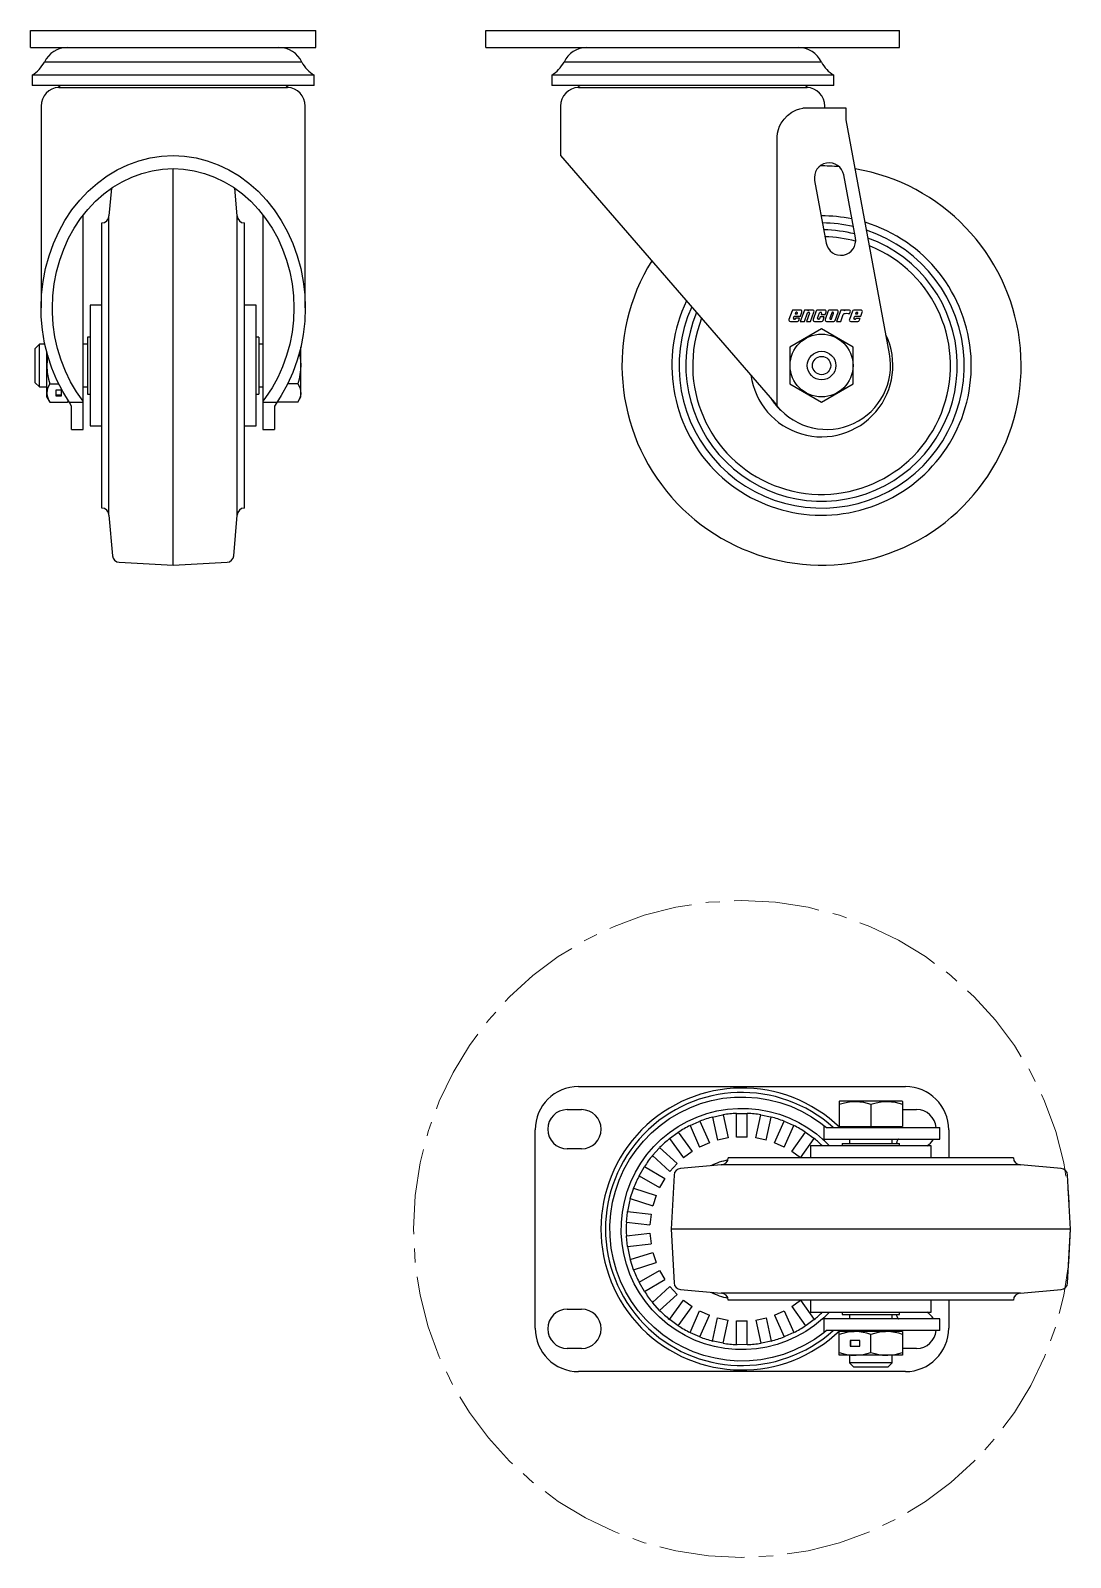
# Model space of a CAD drawing. Header units: inches. Extents: x 4 to 211, y 30 to 478.
# Drawn here: x 7.64 to 16.76, y 135.6 to 148.98 of the extents above; entities that cross this region are included whole.
import ezdxf

# ---------------------------------------------------------------- set-up
doc = ezdxf.new("R2010")
doc.units = ezdxf.units.IN
doc.header["$MEASUREMENT"] = 0
doc.linetypes.add('CENTER2', pattern=[1.125, 0.75, -0.125, 0.125, -0.125])
doc.layers.add('CENTERLINE', color=6, linetype='CENTER2', lineweight=13)

msp = doc.modelspace()

# ---------------------------------------------------------------- linework, layer by layer
at = {"ltscale": 0.005613}
for p, q in [((7.6433, 148.83621), (7.6433, 148.98421)), ((7.6433, 148.98421), (10.1433, 148.98421)), ((10.1433, 148.83621), (10.1433, 148.98421)), ((7.6433, 148.83621), (10.1433, 148.83621))]:
    msp.add_line(p, q, dxfattribs=at)
at = {"ltscale": 0.008386}
for p, q in [((11.6358, 148.98421), (15.2608, 148.98421)), ((11.6358, 148.83621), (11.6358, 148.98421)), ((15.2608, 148.83621), (15.2608, 148.98421)), ((11.6358, 148.83621), (15.2608, 148.83621))]:
    msp.add_line(p, q, dxfattribs=at)
at = {"ltscale": 0.005526}
for p, q in [((10.02135, 148.70737), (7.76525, 148.70737)), ((14.57635, 148.70737), (12.32025, 148.70737)), ((7.6573, 148.59221), (7.6573, 148.50321)), ((10.1293, 148.59221), (7.6573, 148.59221)), ((10.1293, 148.50321), (7.6573, 148.50321)), ((10.1293, 148.50321), (10.1293, 148.59221)), ((12.2123, 148.59221), (12.2123, 148.50321)), ((14.6843, 148.59221), (12.2123, 148.59221)), ((14.6843, 148.50321), (12.2123, 148.50321)), ((14.6843, 148.50321), (14.6843, 148.59221))]:
    msp.add_line(p, q, dxfattribs=at)
at = {"ltscale": 0.010423}
for p, q in [((7.89102, 148.48505), (9.89558, 148.48505)), ((7.7353, 148.32221), (7.7353, 146.55151)), ((10.0513, 146.55151), (10.0513, 148.32221)), ((8.49724, 147.80772), (8.59359, 147.84279)), ((8.59359, 147.84279), (8.69221, 147.86803)), ((8.69221, 147.86803), (8.79237, 147.88325)), ((8.79237, 147.88325), (8.8933, 147.88834)), ((8.8933, 147.88834), (8.99422, 147.88325)), ((8.99422, 147.88325), (9.09438, 147.86803)), ((9.09438, 147.86803), (9.19301, 147.84279)), ((9.19301, 147.84279), (9.28936, 147.80772)), ((8.2291, 147.64658), (8.3143, 147.70924)), ((8.3143, 147.70924), (8.40391, 147.76309)), ((8.40391, 147.76309), (8.49724, 147.80772)), ((8.44596, 147.65898), (8.53127, 147.69978)), ((8.53127, 147.69978), (8.61934, 147.73184)), ((8.61934, 147.73184), (8.70949, 147.75491)), ((8.70949, 147.75491), (8.80104, 147.76882)), ((8.80104, 147.76882), (8.8933, 147.77347)), ((8.8933, 147.77347), (8.98555, 147.76882)), ((8.98555, 147.76882), (9.0771, 147.75491)), ((9.0771, 147.75491), (9.16726, 147.73184)), ((9.16726, 147.73184), (9.25533, 147.69978)), ((9.25533, 147.69978), (9.34064, 147.65898)), ((9.28936, 147.80772), (9.38269, 147.76309)), ((9.38269, 147.76309), (9.4723, 147.70924)), ((9.4723, 147.70924), (9.5575, 147.64658)), ((8.07447, 147.49679), (8.14895, 147.57558)), ((8.14895, 147.57558), (8.2291, 147.64658)), ((8.21291, 147.48759), (8.28617, 147.55248)), ((8.28617, 147.55248), (8.36405, 147.60976)), ((8.36405, 147.60976), (8.44596, 147.65898)), ((9.34064, 147.65898), (9.42255, 147.60976)), ((9.42255, 147.60976), (9.50043, 147.55248)), ((9.50043, 147.55248), (9.57369, 147.48759)), ((9.5575, 147.64658), (9.63765, 147.57558)), ((9.63765, 147.57558), (9.71213, 147.49679)), ((7.94472, 147.31828), (8.00622, 147.41081)), ((8.00622, 147.41081), (8.07447, 147.49679)), ((8.08244, 147.33697), (8.14483, 147.41557)), ((8.14483, 147.41557), (8.21291, 147.48759)), ((9.57369, 147.48759), (9.64177, 147.41557)), ((9.64177, 147.41557), (9.70416, 147.33697)), ((9.71213, 147.49679), (9.78038, 147.41081)), ((9.78038, 147.41081), (9.84188, 147.31828)), ((7.89044, 147.21992), (7.94472, 147.31828)), ((8.02623, 147.2524), (8.08244, 147.33697)), ((8.1058, 145.48671), (8.1058, 147.36803)), ((9.6808, 147.36803), (9.6808, 145.48671)), ((9.70416, 147.33697), (9.76037, 147.2524)), ((9.84188, 147.31828), (9.89616, 147.21992)), ((7.84379, 147.11648), (7.89044, 147.21992)), ((7.93397, 147.06793), (7.97661, 147.16249)), ((7.97661, 147.16249), (8.02623, 147.2524)), ((9.76037, 147.2524), (9.80999, 147.16249)), ((9.80999, 147.16249), (9.85263, 147.06793)), ((9.89616, 147.21992), (9.9428, 147.11648)), ((7.80513, 147.00873), (7.84379, 147.11648)), ((7.89863, 146.96944), (7.93397, 147.06793)), ((9.85263, 147.06793), (9.88796, 146.96944)), ((9.9428, 147.11648), (9.98146, 147.00873)), ((7.75289, 146.78365), (7.77476, 146.8975)), ((7.77476, 146.8975), (7.80513, 147.00873)), ((7.87087, 146.86778), (7.89863, 146.96944)), ((9.88796, 146.96944), (9.91573, 146.86778)), ((9.98146, 147.00873), (10.01184, 146.8975)), ((10.01184, 146.8975), (10.03371, 146.78365)), ((7.7397, 146.66802), (7.75289, 146.78365)), ((7.83883, 146.65801), (7.85088, 146.7637)), ((7.85088, 146.7637), (7.87087, 146.86778)), ((9.91573, 146.86778), (9.93572, 146.7637)), ((9.93572, 146.7637), (9.94777, 146.65801)), ((10.03371, 146.78365), (10.04689, 146.66802)), ((7.7353, 146.55151), (7.7397, 146.66802)), ((7.8348, 146.55151), (7.83883, 146.65801)), ((9.94777, 146.65801), (9.9518, 146.55151)), ((10.04689, 146.66802), (10.0513, 146.55151)), ((7.7372, 146.47494), (7.7353, 146.55151)), ((7.74738, 146.35891), (7.7372, 146.47494)), ((7.8354, 146.51038), (7.8348, 146.55151)), ((7.84253, 146.4041), (7.8354, 146.51038)), ((9.9518, 146.55151), (9.94777, 146.44501)), ((10.0513, 146.55151), (10.04689, 146.43499)), ((7.76628, 146.24435), (7.74738, 146.35891)), ((7.85766, 146.29893), (7.84253, 146.4041)), ((9.94777, 146.44501), (9.93572, 146.33932)), ((10.04689, 146.43499), (10.03371, 146.31937)), ((7.79376, 146.13212), (7.76628, 146.24435)), ((7.88067, 146.19569), (7.85766, 146.29893)), ((9.91573, 146.23524), (9.88796, 146.13357)), ((9.93572, 146.33932), (9.91573, 146.23524)), ((10.01184, 146.20551), (9.98146, 146.09428)), ((10.03371, 146.31937), (10.01184, 146.20551)), ((7.8296, 146.02309), (7.79376, 146.13212)), ((7.91138, 146.09516), (7.88067, 146.19569)), ((7.94957, 145.9981), (7.91138, 146.09516)), ((9.88796, 146.13357), (9.85263, 146.03508)), ((9.98146, 146.09428), (9.9428, 145.98654)), ((7.87355, 145.91807), (7.8296, 146.02309)), ((7.99494, 145.90525), (7.94957, 145.9981)), ((9.80999, 145.94052), (9.76037, 145.85062)), ((9.85263, 146.03508), (9.80999, 145.94052)), ((9.9428, 145.98654), (9.89616, 145.88309)), ((7.92525, 145.81788), (7.87355, 145.91807)), ((7.98432, 145.72327), (7.92525, 145.81788)), ((8.04715, 145.81733), (7.99494, 145.90525)), ((8.1058, 145.73498), (8.04715, 145.81733)), ((9.76037, 145.85062), (9.70416, 145.76604)), ((9.89616, 145.88309), (9.84188, 145.78473)), ((8.0038, 145.69176), (7.98432, 145.72327)), ((8.1058, 145.72327), (7.98432, 145.72327)), ((8.0038, 145.48671), (8.0038, 145.69176)), ((9.70416, 145.76604), (9.6808, 145.73498)), ((9.80228, 145.72327), (9.6808, 145.72327)), ((9.80228, 145.72327), (9.7828, 145.69176)), ((9.7828, 145.69176), (9.7828, 145.48671)), ((9.84188, 145.78473), (9.80228, 145.72327)), ((8.0038, 145.48671), (8.1058, 145.48671)), ((9.6808, 145.48671), (9.7828, 145.48671))]:
    msp.add_line(p, q, dxfattribs=at)
at = {"ltscale": 0.011317}
for p, q in [((12.44602, 148.48505), (14.45058, 148.48505)), ((12.2903, 148.32221), (12.2903, 147.88834)), ((14.25011, 148.20742), (14.27892, 148.23792)), ((14.27892, 148.23792), (14.31806, 148.26873)), ((14.31806, 148.26873), (14.35767, 148.28992)), ((14.35767, 148.28992), (14.38626, 148.29905)), ((14.38626, 148.29905), (14.4137, 148.30221)), ((14.7933, 148.30221), (14.4137, 148.30221)), ((14.6063, 148.30221), (14.6063, 148.32221)), ((14.7933, 148.20021), (14.7933, 148.30221)), ((14.18975, 148.05221), (14.19231, 148.08458)), ((14.19231, 148.08458), (14.1995, 148.11577)), ((14.1995, 148.11577), (14.21047, 148.14456)), ((14.21047, 148.14456), (14.22433, 148.17096)), ((14.22433, 148.17096), (14.25011, 148.20742)), ((15.17351, 146.14876), (14.7933, 148.20021)), ((14.18975, 145.69176), (14.18975, 148.05221)), ((12.2903, 147.88834), (14.16574, 145.72327)), ((14.87497, 147.1669), (14.77292, 147.71753)), ((14.51727, 147.67014), (14.61933, 147.11952)), ((14.31909, 146.52506), (14.29216, 146.45106)), ((14.39364, 146.53362), (14.33131, 146.53362)), ((14.33202, 146.46167), (14.3389, 146.48058)), ((14.3389, 146.48058), (14.3929, 146.48058)), ((14.34949, 146.50967), (14.34618, 146.50058)), ((14.34618, 146.50058), (14.36418, 146.50058)), ((14.36036, 146.51362), (14.35513, 146.51362)), ((14.36418, 146.50058), (14.366, 146.50557)), ((14.42817, 146.53362), (14.39177, 146.43362)), ((14.3929, 146.48058), (14.40586, 146.51617)), ((14.42777, 146.43362), (14.45545, 146.50967)), ((14.46417, 146.53362), (14.42817, 146.53362)), ((14.47196, 146.50557), (14.44577, 146.43362)), ((14.46105, 146.52506), (14.46417, 146.53362)), ((14.46109, 146.51362), (14.46632, 146.51362)), ((14.4996, 146.53362), (14.47327, 146.53362)), ((14.48177, 146.43362), (14.51182, 146.51617)), ((14.53102, 146.52506), (14.50408, 146.45106)), ((14.60556, 146.53362), (14.54323, 146.53362)), ((14.54394, 146.46167), (14.56141, 146.50967)), ((14.56629, 146.47362), (14.56045, 146.45757)), ((14.60229, 146.47362), (14.56629, 146.47362)), ((14.56705, 146.51362), (14.57228, 146.51362)), ((14.57792, 146.50557), (14.57357, 146.49362)), ((14.57357, 146.49362), (14.60957, 146.49362)), ((14.59085, 146.44217), (14.60229, 146.47362)), ((14.60957, 146.49362), (14.61778, 146.51617)), ((14.63698, 146.52506), (14.61005, 146.45106)), ((14.71153, 146.53362), (14.6492, 146.53362)), ((14.66738, 146.50967), (14.64991, 146.46167)), ((14.66641, 146.45757), (14.68388, 146.50557)), ((14.67825, 146.51362), (14.67302, 146.51362)), ((14.69681, 146.44217), (14.72374, 146.51617)), ((14.74606, 146.53362), (14.70966, 146.43362)), ((14.74566, 146.43362), (14.76819, 146.49552)), ((14.78206, 146.53362), (14.74606, 146.53362)), ((14.77894, 146.52506), (14.78206, 146.53362)), ((14.81749, 146.53362), (14.79116, 146.53362)), ((14.84871, 146.52454), (14.82178, 146.45054)), ((14.82358, 146.49933), (14.82971, 146.51617)), ((14.92326, 146.53309), (14.86093, 146.53309)), ((14.86164, 146.46114), (14.86852, 146.48005)), ((14.86852, 146.48005), (14.92252, 146.48005)), ((14.87911, 146.50914), (14.8758, 146.50005)), ((14.8758, 146.50005), (14.8938, 146.50005)), ((14.88998, 146.51309), (14.88475, 146.51309)), ((14.8938, 146.50005), (14.89562, 146.50504)), ((14.92252, 146.48005), (14.93548, 146.51564)), ((14.30437, 146.43362), (14.36671, 146.43362)), ((14.34289, 146.45362), (14.33766, 146.45362)), ((14.34972, 146.46085), (14.34852, 146.45757)), ((14.38572, 146.46085), (14.34972, 146.46085)), ((14.37892, 146.44217), (14.38572, 146.46085)), ((14.39177, 146.43362), (14.42777, 146.43362)), ((14.44577, 146.43362), (14.48177, 146.43362)), ((14.5163, 146.43362), (14.57863, 146.43362)), ((14.55481, 146.45362), (14.54958, 146.45362)), ((14.62226, 146.43362), (14.68459, 146.43362)), ((14.65554, 146.45362), (14.66077, 146.45362)), ((14.70966, 146.43362), (14.74566, 146.43362)), ((14.834, 146.43309), (14.89633, 146.43309)), ((14.87251, 146.45309), (14.86728, 146.45309)), ((14.87934, 146.46032), (14.87815, 146.45704)), ((14.91534, 146.46032), (14.87934, 146.46032)), ((14.90854, 146.44164), (14.91534, 146.46032)), ((14.16574, 145.72327), (14.18975, 145.69176))]:
    msp.add_line(p, q, dxfattribs=at)
at = {"ltscale": 0.008538}
for p, q in [((8.8933, 144.29671), (8.8933, 147.77347)), ((8.35201, 147.60161), (8.3308, 147.35921)), ((9.4558, 147.35921), (9.43459, 147.60161)), ((8.2683, 144.79671), (8.2683, 147.29671)), ((8.3308, 144.73421), (8.3308, 147.35921)), ((9.4558, 144.73421), (9.4558, 147.35921)), ((9.5183, 144.79671), (9.5183, 147.29671)), ((8.3308, 144.73421), (8.36192, 144.37844)), ((9.42467, 144.37844), (9.4558, 144.73421)), ((8.42092, 144.32147), (8.8933, 144.29671)), ((8.8933, 144.29671), (9.36568, 144.32147)), ((13.69768, 139.03793), (13.3419, 139.0068)), ((16.32268, 139.03793), (13.69768, 139.03793)), ((16.26018, 139.10043), (13.76018, 139.10043)), ((16.67846, 139.0068), (16.32268, 139.03793)), ((13.28494, 138.94781), (13.26018, 138.47543)), ((16.76018, 138.47543), (16.73542, 138.94781)), ((13.26018, 138.47543), (13.28494, 138.00305)), ((16.76018, 138.47543), (13.26018, 138.47543)), ((16.73542, 138.00305), (16.76018, 138.47543)), ((13.3419, 137.94406), (13.69768, 137.91293)), ((16.32268, 137.91293), (13.69768, 137.91293)), ((16.32268, 137.91293), (16.67846, 137.94406)), ((16.26018, 137.85043), (13.76018, 137.85043))]:
    msp.add_line(p, q, dxfattribs=at)
at = {"ltscale": 0.002571}
for p, q in [((8.1653, 146.57671), (8.1653, 145.51671)), ((8.2683, 146.57671), (8.1653, 146.57671)), ((9.6213, 146.57671), (9.5183, 146.57671)), ((9.6213, 145.51671), (9.6213, 146.57671)), ((8.1653, 145.51671), (8.2683, 145.51671)), ((9.5183, 145.51671), (9.6213, 145.51671)), ((14.48018, 139.20343), (14.48018, 139.10043)), ((15.54018, 139.20343), (14.48018, 139.20343)), ((15.54018, 139.10043), (15.54018, 139.20343)), ((14.48018, 137.85043), (14.48018, 137.74743)), ((15.54018, 137.74743), (15.54018, 137.85043)), ((14.48018, 137.74743), (15.54018, 137.74743))]:
    msp.add_line(p, q, dxfattribs=at)
at = {"ltscale": 0.001756}
for p, q in [((14.5783, 146.36772), (14.3003, 146.20722)), ((14.8563, 146.20722), (14.5783, 146.36772)), ((14.3003, 146.20722), (14.3003, 145.88621)), ((14.8563, 145.88621), (14.8563, 146.20722)), ((14.3003, 145.88621), (14.5783, 145.72571)), ((14.5783, 145.72571), (14.8563, 145.88621))]:
    msp.add_line(p, q, dxfattribs=at)
at = {"ltscale": 0.005843}
for p, q in [((7.72055, 146.23421), (7.6833, 146.19696)), ((7.76839, 146.23421), (7.72055, 146.23421)), ((7.72055, 145.85921), (7.72055, 146.23421)), ((8.1433, 146.23421), (8.1058, 146.23421)), ((9.6808, 146.23421), (9.6433, 146.23421)), ((10.0133, 145.77121), (10.0133, 146.21185)), ((7.6833, 145.89646), (7.6833, 146.19696)), ((7.7863, 145.76871), (7.7863, 146.15914)), ((7.78827, 146.09039), (7.7863, 146.04671)), ((7.79364, 146.13175), (7.78827, 146.09039)), ((9.99971, 146.1569), (10.0012, 146.14966)), ((10.0012, 146.14966), (10.00987, 146.09052)), ((10.00987, 146.09052), (10.01183, 146.04993)), ((7.7863, 146.04671), (7.78999, 145.98674)), ((7.78999, 145.98674), (7.8006, 145.92677)), ((10.00552, 145.96789), (9.99759, 145.92692)), ((10.01041, 146.00932), (10.00552, 145.96789)), ((10.01183, 146.04993), (10.01041, 146.00932)), ((7.6833, 145.89646), (7.72055, 145.85921)), ((7.72055, 145.85921), (7.7863, 145.85921)), ((7.78805, 145.82656), (7.7863, 145.80596)), ((7.7863, 145.80596), (7.78643, 145.80025)), ((7.79311, 145.84689), (7.78805, 145.82656)), ((7.80096, 145.86672), (7.79311, 145.84689)), ((7.8006, 145.92677), (7.81113, 145.88621)), ((7.81113, 145.88621), (7.80096, 145.86672)), ((7.81113, 145.88621), (7.88889, 145.88621)), ((7.8648, 145.83096), (7.8648, 145.78096)), ((7.9148, 145.83096), (7.8648, 145.83096)), ((7.9148, 145.78096), (7.9148, 145.83096)), ((8.1058, 145.85921), (8.1433, 145.85921)), ((9.6433, 145.85921), (9.6808, 145.85921)), ((9.98702, 145.88621), (9.89771, 145.88621)), ((9.99759, 145.92692), (9.98702, 145.88621)), ((9.98702, 145.88621), (9.9978, 145.86538)), ((9.9978, 145.86538), (10.0059, 145.84417)), ((10.0059, 145.84417), (10.01074, 145.82236)), ((10.01074, 145.82236), (10.01172, 145.80025)), ((7.7863, 145.76871), (7.81113, 145.72571)), ((7.78643, 145.80025), (7.78875, 145.78157)), ((7.78875, 145.78157), (7.79382, 145.76292)), ((7.79382, 145.76292), (7.80142, 145.74422)), ((7.80142, 145.74422), (7.81113, 145.72571)), ((7.81113, 145.72571), (7.96847, 145.72571)), ((7.8648, 145.7894), (7.9148, 145.7894)), ((7.8648, 145.78096), (7.9148, 145.78096)), ((7.96847, 145.72571), (7.97515, 145.73801)), ((7.96847, 145.72571), (7.97502, 145.73706)), ((9.98702, 145.72571), (9.80394, 145.72571)), ((9.98702, 145.72571), (10.0133, 145.77121)), ((9.99674, 145.74422), (9.98702, 145.72571)), ((10.00434, 145.76292), (9.99674, 145.74422)), ((10.0094, 145.78157), (10.00434, 145.76292)), ((10.01172, 145.80025), (10.0094, 145.78157))]:
    msp.add_line(p, q, dxfattribs=at)
at = {"ltscale": 0.003362}
for p, q in [((8.1433, 146.29671), (8.1433, 145.79671)), ((8.1653, 146.29671), (8.1433, 146.29671)), ((9.6433, 146.29671), (9.6213, 146.29671)), ((9.6433, 146.29671), (9.6433, 145.79671)), ((8.1433, 145.79671), (8.1653, 145.79671)), ((9.6213, 145.79671), (9.6433, 145.79671)), ((14.76018, 139.22543), (15.26018, 139.22543)), ((14.76018, 139.22543), (14.76018, 139.20343)), ((15.26018, 139.20343), (15.26018, 139.22543)), ((14.76018, 137.74743), (14.76018, 137.72543)), ((14.76018, 137.72543), (15.26018, 137.72543)), ((15.26018, 137.72543), (15.26018, 137.74743))]:
    msp.add_line(p, q, dxfattribs=at)
at = {"ltscale": 0.010358}
for p, q in [((12.44768, 139.72543), (15.31268, 139.72543)), ((12.34893, 139.52231), (12.47393, 139.52231)), ((15.28818, 139.52231), (15.41143, 139.52231)), ((12.06768, 137.60543), (12.06768, 139.34543)), ((15.69268, 139.34543), (15.69268, 139.10043)), ((12.47393, 139.17856), (12.34893, 139.17856)), ((12.34893, 137.77231), (12.47393, 137.77231)), ((15.69268, 137.85043), (15.69268, 137.60543)), ((12.47393, 137.42856), (12.34893, 137.42856)), ((15.41143, 137.42856), (15.28818, 137.42856)), ((15.31268, 137.22543), (12.44768, 137.22543))]:
    msp.add_line(p, q, dxfattribs=at)
at = {"ltscale": 0.008507}
for p, q in [((13.33148, 139.49518), (13.42245, 139.53912)), ((13.42245, 139.53912), (13.51689, 139.57497)), ((13.51689, 139.57497), (13.61411, 139.60245)), ((13.61411, 139.60245), (13.71335, 139.62135)), ((13.66139, 139.51107), (13.75249, 139.5262)), ((13.71335, 139.62135), (13.81386, 139.63153)), ((13.75249, 139.5262), (13.84456, 139.53333)), ((13.81386, 139.63153), (13.91487, 139.63291)), ((13.84456, 139.53333), (13.93689, 139.53241)), ((13.91487, 139.63291), (14.01562, 139.62548)), ((13.93689, 139.53241), (14.0288, 139.52345)), ((14.01562, 139.62548), (14.11534, 139.6093)), ((14.0288, 139.52345), (14.11957, 139.5065)), ((14.11534, 139.6093), (14.21326, 139.58449)), ((14.21326, 139.58449), (14.30866, 139.55124)), ((14.30866, 139.55124), (14.40079, 139.5098)), ((13.08625, 139.31842), (13.16274, 139.38441)), ((13.16274, 139.38441), (13.24469, 139.44348)), ((13.24469, 139.44348), (13.33148, 139.49518)), ((13.32038, 139.37379), (13.4008, 139.41916)), ((13.4008, 139.41916), (13.48488, 139.45735)), ((13.48488, 139.45735), (13.57196, 139.48806)), ((13.57196, 139.48806), (13.66139, 139.51107)), ((14.11957, 139.5065), (14.20853, 139.48172)), ((14.20853, 139.48172), (14.29498, 139.44927)), ((14.29498, 139.44927), (14.37828, 139.40941)), ((14.37828, 139.40941), (14.45778, 139.36245)), ((14.40079, 139.5098), (14.48896, 139.46049)), ((14.48896, 139.46049), (14.5725, 139.40369)), ((14.5725, 139.40369), (14.59762, 139.38441)), ((14.59762, 139.38441), (14.62163, 139.36493)), ((14.59762, 139.38441), (14.59762, 139.26293)), ((12.95192, 139.16775), (13.0158, 139.24602)), ((13.0158, 139.24602), (13.08625, 139.31842)), ((13.10694, 139.19829), (13.17288, 139.26293)), ((13.17288, 139.26293), (13.24421, 139.32158)), ((13.24421, 139.32158), (13.32038, 139.37379)), ((14.45778, 139.36245), (14.53289, 139.30873)), ((14.53289, 139.30873), (14.58747, 139.26293)), ((14.58825, 139.26223), (14.58747, 139.26293)), ((14.58747, 139.26293), (15.61477, 139.26293)), ((14.59051, 139.26019), (14.58825, 139.26223)), ((14.59582, 139.25535), (14.59051, 139.26019)), ((14.60322, 139.2485), (14.59582, 139.25535)), ((14.61502, 139.23729), (14.60322, 139.2485)), ((14.62163, 139.36493), (15.61477, 139.36493)), ((15.24123, 139.24888), (15.23908, 139.24283)), ((15.24347, 139.25388), (15.24123, 139.24888)), ((15.24578, 139.25782), (15.24347, 139.25388)), ((15.24815, 139.26065), (15.24578, 139.25782)), ((15.25056, 139.26236), (15.24815, 139.26065)), ((15.25298, 139.26293), (15.25056, 139.26236)), ((15.61477, 139.26293), (15.61477, 139.36493)), ((12.89512, 139.08421), (12.95192, 139.16775)), ((12.99316, 139.05304), (13.04688, 139.12815)), ((13.04688, 139.12815), (13.10694, 139.19829)), ((14.62863, 139.22392), (14.61502, 139.23729)), ((14.64435, 139.20786), (14.62863, 139.22392)), ((14.64844, 139.20358), (14.64435, 139.20786)), ((15.23511, 139.22784), (15.23459, 139.22543)), ((15.23703, 139.2358), (15.23511, 139.22784)), ((15.23908, 139.24283), (15.23703, 139.2358)), ((12.80437, 138.90391), (12.84581, 138.99604)), ((12.84581, 138.99604), (12.89512, 139.08421)), ((12.9462, 138.97353), (12.99316, 139.05304)), ((12.77112, 138.80852), (12.80437, 138.90391)), ((12.87389, 138.80378), (12.90634, 138.89023)), ((12.90634, 138.89023), (12.9462, 138.97353)), ((12.73013, 138.61087), (12.74631, 138.71059)), ((12.74631, 138.71059), (12.77112, 138.80852)), ((12.83216, 138.62405), (12.84911, 138.71483)), ((12.84911, 138.71483), (12.87389, 138.80378)), ((12.7227, 138.51012), (12.73013, 138.61087)), ((12.8232, 138.53214), (12.83216, 138.62405)), ((12.72408, 138.40911), (12.7227, 138.51012)), ((12.82228, 138.43981), (12.8232, 138.53214)), ((12.73426, 138.3086), (12.72408, 138.40911)), ((12.75316, 138.20936), (12.73426, 138.3086)), ((12.82941, 138.34774), (12.82228, 138.43981)), ((12.84454, 138.25665), (12.82941, 138.34774)), ((12.78064, 138.11215), (12.75316, 138.20936)), ((12.86755, 138.16722), (12.84454, 138.25665)), ((12.81649, 138.0177), (12.78064, 138.11215)), ((12.89826, 138.08013), (12.86755, 138.16722)), ((12.93645, 137.99606), (12.89826, 138.08013)), ((12.86043, 137.92673), (12.81649, 138.0177)), ((12.91213, 137.83994), (12.86043, 137.92673)), ((12.98182, 137.91563), (12.93645, 137.99606)), ((13.03403, 137.83946), (12.98182, 137.91563)), ((12.9712, 137.75799), (12.91213, 137.83994)), ((13.09268, 137.76814), (13.03403, 137.83946)), ((13.03719, 137.6815), (12.9712, 137.75799)), ((13.10959, 137.61105), (13.03719, 137.6815)), ((13.15732, 137.70219), (13.09268, 137.76814)), ((13.22746, 137.64213), (13.15732, 137.70219)), ((13.30257, 137.58842), (13.22746, 137.64213)), ((14.58747, 137.68793), (14.51615, 137.62928)), ((14.58747, 137.68793), (14.58893, 137.68924)), ((15.61477, 137.68793), (14.58747, 137.68793)), ((14.58893, 137.68924), (14.59307, 137.69299)), ((14.59307, 137.69299), (14.59947, 137.69887)), ((14.59762, 137.68793), (14.59762, 137.56645)), ((14.59947, 137.69887), (14.60764, 137.70652)), ((14.60764, 137.70652), (14.62239, 137.72076)), ((14.62239, 137.72076), (14.63908, 137.73754)), ((14.63908, 137.73754), (14.64822, 137.74705)), ((15.23459, 137.72543), (15.23648, 137.71721)), ((15.23648, 137.71721), (15.23849, 137.70991)), ((15.23849, 137.70991), (15.24061, 137.70359)), ((15.24061, 137.70359), (15.24283, 137.69828)), ((15.24283, 137.69828), (15.24513, 137.69404)), ((15.24513, 137.69404), (15.24748, 137.69089)), ((15.24748, 137.69089), (15.24988, 137.68887)), ((15.24988, 137.68887), (15.2523, 137.68798)), ((15.2523, 137.68798), (15.25298, 137.68793)), ((15.61477, 137.58593), (15.61477, 137.68793)), ((13.18786, 137.54718), (13.10959, 137.61105)), ((13.2714, 137.49037), (13.18786, 137.54718)), ((13.38208, 137.54145), (13.30257, 137.58842)), ((13.46538, 137.50159), (13.38208, 137.54145)), ((14.35955, 137.5317), (14.27548, 137.49351)), ((14.43998, 137.57707), (14.35955, 137.5317)), ((14.51567, 137.50738), (14.42888, 137.45568)), ((14.51615, 137.62928), (14.43998, 137.57707)), ((14.59762, 137.56645), (14.51567, 137.50738)), ((14.62163, 137.58593), (14.59762, 137.56645)), ((15.61477, 137.58593), (14.62163, 137.58593)), ((13.35957, 137.44106), (13.2714, 137.49037)), ((13.4517, 137.39962), (13.35957, 137.44106)), ((13.54709, 137.36637), (13.4517, 137.39962)), ((13.55183, 137.46915), (13.46538, 137.50159)), ((13.64078, 137.44436), (13.55183, 137.46915)), ((13.73156, 137.42742), (13.64078, 137.44436)), ((13.82347, 137.41845), (13.73156, 137.42742)), ((13.9158, 137.41753), (13.82347, 137.41845)), ((14.00787, 137.42466), (13.9158, 137.41753)), ((14.09896, 137.43979), (14.00787, 137.42466)), ((14.18839, 137.4628), (14.09896, 137.43979)), ((14.24346, 137.37589), (14.14625, 137.34841)), ((14.27548, 137.49351), (14.18839, 137.4628)), ((14.33791, 137.41174), (14.24346, 137.37589)), ((14.42888, 137.45568), (14.33791, 137.41174)), ((13.64502, 137.34156), (13.54709, 137.36637)), ((13.74474, 137.32538), (13.64502, 137.34156)), ((13.84549, 137.31795), (13.74474, 137.32538)), ((13.9465, 137.31933), (13.84549, 137.31795)), ((14.04701, 137.32951), (13.9465, 137.31933)), ((14.14625, 137.34841), (14.04701, 137.32951))]:
    msp.add_line(p, q, dxfattribs=at)
at = {"ltscale": 0.005795}
for p, q in [((14.73468, 139.59543), (14.73218, 139.59399)), ((14.73218, 139.59399), (14.73218, 139.37543)), ((14.73218, 139.56916), (14.76833, 139.57995)), ((15.28568, 139.59543), (14.73468, 139.59543)), ((14.76833, 139.57995), (14.80499, 139.58803)), ((14.80499, 139.58803), (14.84292, 139.59287)), ((14.84292, 139.59287), (14.88106, 139.59385)), ((14.88106, 139.59385), (14.91351, 139.59152)), ((14.91351, 139.59152), (14.94572, 139.58647)), ((14.94572, 139.58647), (14.97816, 139.57885)), ((14.97816, 139.57885), (15.01018, 139.56916)), ((15.01018, 139.56916), (15.04633, 139.57995)), ((15.01018, 139.56916), (15.01018, 139.37543)), ((15.04633, 139.57995), (15.08299, 139.58803)), ((15.08299, 139.58803), (15.12092, 139.59287)), ((15.12092, 139.59287), (15.15906, 139.59385)), ((15.15906, 139.59385), (15.19151, 139.59152)), ((15.19151, 139.59152), (15.22372, 139.58647)), ((15.22372, 139.58647), (15.25616, 139.57885)), ((15.25616, 139.57885), (15.28818, 139.56916)), ((15.28818, 139.59399), (15.28568, 139.59543)), ((15.28818, 139.59399), (15.28818, 139.37543)), ((14.73218, 139.37543), (15.28818, 139.37543)), ((14.77018, 139.37543), (14.77018, 139.36493)), ((14.82268, 139.26293), (14.82268, 139.22543)), ((15.19768, 139.22543), (15.19768, 139.26293)), ((15.25018, 139.36493), (15.25018, 139.37543)), ((14.82268, 137.72543), (14.82268, 137.68793)), ((15.19768, 137.68793), (15.19768, 137.72543)), ((15.28818, 137.57543), (14.73218, 137.57543)), ((14.73218, 137.36843), (14.73218, 137.57543)), ((14.7642, 137.5603), (14.73218, 137.5506)), ((14.79664, 137.56791), (14.7642, 137.5603)), ((14.82885, 137.57296), (14.79664, 137.56791)), ((14.82268, 137.58593), (14.82268, 137.57543)), ((14.8613, 137.5753), (14.82885, 137.57296)), ((14.87118, 137.57543), (14.8613, 137.5753)), ((14.90675, 137.57368), (14.87118, 137.57543)), ((14.94208, 137.56862), (14.90675, 137.57368)), ((14.97636, 137.56078), (14.94208, 137.56862)), ((15.01018, 137.5506), (14.97636, 137.56078)), ((15.0422, 137.5603), (15.01018, 137.5506)), ((15.01018, 137.39326), (15.01018, 137.5506)), ((15.07464, 137.56791), (15.0422, 137.5603)), ((15.10685, 137.57296), (15.07464, 137.56791)), ((15.1393, 137.5753), (15.10685, 137.57296)), ((15.14918, 137.57543), (15.1393, 137.5753)), ((15.18475, 137.57368), (15.14918, 137.57543)), ((15.22008, 137.56862), (15.18475, 137.57368)), ((15.19768, 137.57543), (15.19768, 137.58593)), ((15.25436, 137.56078), (15.22008, 137.56862)), ((15.28818, 137.5506), (15.25436, 137.56078)), ((15.28818, 137.57543), (15.28818, 137.36843)), ((14.73218, 137.39326), (14.766, 137.38308)), ((14.766, 137.38308), (14.80028, 137.37525)), ((14.80028, 137.37525), (14.83561, 137.37019)), ((14.91448, 137.49693), (14.82788, 137.49693)), ((14.82788, 137.49693), (14.82788, 137.44693)), ((14.82788, 137.44693), (14.91448, 137.44693)), ((14.83275, 137.49693), (14.83275, 137.44693)), ((14.83561, 137.37019), (14.87118, 137.36843)), ((14.88106, 137.36857), (14.91351, 137.3709)), ((14.91351, 137.3709), (14.94572, 137.37595)), ((14.91448, 137.44693), (14.91448, 137.49693)), ((14.94572, 137.37595), (14.97816, 137.38356)), ((14.97816, 137.38356), (15.01018, 137.39326)), ((15.01018, 137.39326), (15.044, 137.38308)), ((15.044, 137.38308), (15.07828, 137.37525)), ((15.07828, 137.37525), (15.11361, 137.37019)), ((15.11361, 137.37019), (15.14918, 137.36843)), ((15.15906, 137.36857), (15.19151, 137.3709)), ((15.19151, 137.3709), (15.22372, 137.37595)), ((15.22372, 137.37595), (15.25616, 137.38356)), ((15.25616, 137.38356), (15.28818, 137.39326)), ((15.28818, 137.36843), (14.73218, 137.36843)), ((14.82268, 137.36843), (14.82268, 137.30268)), ((14.82268, 137.30268), (14.85993, 137.26543)), ((15.19768, 137.30268), (14.82268, 137.30268)), ((15.16043, 137.26543), (14.85993, 137.26543)), ((14.87118, 137.36843), (14.88106, 137.36857)), ((15.14918, 137.36843), (15.15906, 137.36857)), ((15.16043, 137.26543), (15.19768, 137.30268)), ((15.19768, 137.30268), (15.19768, 137.36843))]:
    msp.add_line(p, q, dxfattribs=at)
at = {"ltscale": 0.006398}
for p, q in [((13.42485, 139.38257), (13.50564, 139.4188)), ((13.42485, 139.38257), (13.50919, 139.19313)), ((13.50564, 139.4188), (13.51072, 139.4208)), ((13.51072, 139.4208), (13.59506, 139.23136)), ((13.6234, 139.45741), (13.70996, 139.47606)), ((13.6234, 139.45741), (13.66652, 139.25458)), ((13.70996, 139.47606), (13.71535, 139.47696)), ((13.71535, 139.47696), (13.75846, 139.27412)), ((13.83318, 139.48934), (13.92173, 139.48958)), ((13.83318, 139.28198), (13.83318, 139.48934)), ((13.92173, 139.48958), (13.92718, 139.48934)), ((13.92718, 139.28198), (13.92718, 139.48934)), ((14.0019, 139.27412), (14.04501, 139.47696)), ((14.04501, 139.47696), (14.13167, 139.45878)), ((14.09384, 139.25458), (14.13696, 139.45741)), ((14.13167, 139.45878), (14.13696, 139.45741)), ((14.16529, 139.23136), (14.24964, 139.4208)), ((14.24964, 139.4208), (14.33063, 139.385)), ((14.25117, 139.19313), (14.33551, 139.38257)), ((14.33063, 139.385), (14.33551, 139.38257)), ((13.24619, 139.26808), (13.31769, 139.32032)), ((13.24619, 139.26808), (13.36808, 139.10031)), ((13.31769, 139.32032), (13.32224, 139.32333)), ((13.32224, 139.32333), (13.44413, 139.15557)), ((13.75846, 139.27412), (13.66652, 139.25458)), ((13.92718, 139.28198), (13.83318, 139.28198)), ((14.09384, 139.25458), (14.0019, 139.27412)), ((14.31623, 139.15557), (14.43812, 139.32333)), ((14.39228, 139.10031), (14.51417, 139.26808)), ((14.43812, 139.32333), (14.50989, 139.27147)), ((14.50989, 139.27147), (14.51417, 139.26808)), ((13.09525, 139.11894), (13.15432, 139.1849)), ((13.09525, 139.11894), (13.24935, 138.98019)), ((13.15432, 139.1849), (13.15815, 139.1888)), ((13.15815, 139.1888), (13.31225, 139.05004)), ((13.44413, 139.15557), (13.36808, 139.10031)), ((13.59506, 139.23136), (13.50919, 139.19313)), ((14.25117, 139.19313), (14.16529, 139.23136)), ((14.39228, 139.10031), (14.31623, 139.15557)), ((12.97861, 138.94168), (13.02267, 139.01849)), ((13.02267, 139.01849), (13.02561, 139.02309)), ((13.02561, 139.02309), (13.20519, 138.91941)), ((13.31225, 139.05004), (13.24935, 138.98019)), ((12.97861, 138.94168), (13.15819, 138.838)), ((13.20519, 138.91941), (13.15819, 138.838)), ((12.90137, 138.74405), (12.9285, 138.82833)), ((12.90137, 138.74405), (13.09858, 138.67997)), ((12.9285, 138.82833), (12.93042, 138.83345)), ((12.93042, 138.83345), (13.12763, 138.76937)), ((13.12763, 138.76937), (13.09858, 138.67997)), ((12.86691, 138.53467), (12.87593, 138.62276)), ((12.87593, 138.62276), (12.87674, 138.62816)), ((12.87674, 138.62816), (13.08296, 138.60648)), ((13.08296, 138.60648), (13.07314, 138.513)), ((12.86691, 138.53467), (13.07314, 138.513)), ((12.86691, 138.41619), (13.07314, 138.43787)), ((12.86724, 138.41074), (12.86691, 138.41619)), ((12.87674, 138.32271), (12.86724, 138.41074)), ((12.87674, 138.32271), (13.08296, 138.34438)), ((13.07314, 138.43787), (13.08296, 138.34438)), ((12.90137, 138.20681), (13.09858, 138.27089)), ((12.90283, 138.20155), (12.90137, 138.20681)), ((12.93042, 138.11742), (12.90283, 138.20155)), ((12.93042, 138.11742), (13.12763, 138.18149)), ((13.09858, 138.27089), (13.12763, 138.18149)), ((12.97861, 138.00918), (13.15819, 138.11286)), ((13.15819, 138.11286), (13.20519, 138.03145)), ((12.98113, 138.00434), (12.97861, 138.00918)), ((13.02561, 137.92777), (12.98113, 138.00434)), ((13.02561, 137.92777), (13.20519, 138.03145)), ((13.09525, 137.83192), (13.24935, 137.97067)), ((13.24935, 137.97067), (13.31225, 137.90082)), ((13.09872, 137.82771), (13.09525, 137.83192)), ((13.15815, 137.76206), (13.09872, 137.82771)), ((13.15815, 137.76206), (13.31225, 137.90082)), ((13.24619, 137.68279), (13.36808, 137.85055)), ((13.32224, 137.62753), (13.44413, 137.7953)), ((13.36808, 137.85055), (13.44413, 137.7953)), ((14.31623, 137.7953), (14.39228, 137.85055)), ((14.31623, 137.7953), (14.43812, 137.62753)), ((14.39228, 137.85055), (14.51417, 137.68279)), ((13.25046, 137.67939), (13.24619, 137.68279)), ((13.32224, 137.62753), (13.25046, 137.67939)), ((13.42485, 137.56829), (13.50919, 137.75773)), ((13.50919, 137.75773), (13.59506, 137.7195)), ((13.51072, 137.53006), (13.59506, 137.7195)), ((13.6234, 137.49345), (13.66652, 137.69628)), ((13.66652, 137.69628), (13.75846, 137.67674)), ((13.71535, 137.4739), (13.75846, 137.67674)), ((13.83318, 137.66888), (13.92718, 137.66888)), ((13.83318, 137.46152), (13.83318, 137.66888)), ((13.92718, 137.46152), (13.92718, 137.66888)), ((14.0019, 137.67674), (14.09384, 137.69628)), ((14.0019, 137.67674), (14.04501, 137.4739)), ((14.09384, 137.69628), (14.13696, 137.49345)), ((14.16529, 137.7195), (14.25117, 137.75773)), ((14.16529, 137.7195), (14.24964, 137.53006)), ((14.25117, 137.75773), (14.33551, 137.56829)), ((14.51417, 137.68279), (14.44267, 137.63055)), ((13.42973, 137.56586), (13.42485, 137.56829)), ((13.51072, 137.53006), (13.42973, 137.56586)), ((14.25472, 137.53206), (14.24964, 137.53006)), ((14.33551, 137.56829), (14.25472, 137.53206)), ((14.44267, 137.63055), (14.43812, 137.62753)), ((13.62869, 137.49208), (13.6234, 137.49345)), ((13.71535, 137.4739), (13.62869, 137.49208)), ((13.83863, 137.46128), (13.83318, 137.46152)), ((13.92718, 137.46152), (13.83863, 137.46128)), ((14.05039, 137.4748), (14.04501, 137.4739)), ((14.13696, 137.49345), (14.05039, 137.4748))]:
    msp.add_line(p, q, dxfattribs=at)
at = {"ltscale": 0.001756}
for radius in [0.2755, 0.125, 0.08]:
    msp.add_circle((14.5783, 146.04671), radius, dxfattribs=at)
at = {"ltscale": 0.005526}
for centre, radius, start, end in [((7.9658, 148.61571), 0.2205, 90, 155.438411), ((9.8208, 148.61571), 0.2205, 24.561589, 90), ((12.5208, 148.61571), 0.2205, 90, 155.438411), ((14.3758, 148.61571), 0.2205, 24.561589, 90), ((7.476, 148.87034), 0.332, 303.097547, 330.601022), ((10.31059, 148.87034), 0.332, 209.398978, 236.902453), ((12.031, 148.87034), 0.332, 303.097547, 330.601022), ((14.86559, 148.87034), 0.332, 209.398978, 236.902453), ((7.9658, 148.60221), 0.12955, 229.836034, 244.743133), ((9.8208, 148.60221), 0.12955, 295.256867, 310.163966), ((12.5208, 148.60221), 0.12955, 229.836034, 244.743133), ((14.3758, 148.60221), 0.12955, 295.256867, 310.163966)]:
    msp.add_arc(centre, radius, start, end, dxfattribs=at)
at = {"ltscale": 0.010423}
for centre, start, end in [((7.8983, 148.32221), 92.560704, 180), ((9.8883, 148.32221), 0, 87.439296)]:
    msp.add_arc(centre, 0.163, start, end, dxfattribs=at)
at = {"ltscale": 0.011317}
for centre, radius, start, end in [((12.4533, 148.32221), 0.163, 92.560704, 180), ((14.4433, 148.32221), 0.163, 0, 87.439296), ((14.6451, 147.69383), 0.13, 10.5, 190.5), ((14.74715, 147.14321), 0.13, 190.5, 10.5), ((14.33131, 146.52062), 0.013, 90, 160), ((14.35513, 146.50762), 0.006, 90, 160), ((14.36036, 146.50762), 0.006, 340.000001, 90), ((14.39364, 146.52062), 0.013, 340, 90), ((14.46109, 146.50762), 0.006, 90, 160), ((14.47327, 146.52062), 0.013, 90, 160.000002), ((14.46632, 146.50762), 0.006, 340, 90), ((14.4996, 146.52062), 0.013, 339.999999, 90), ((14.54323, 146.52062), 0.013, 90, 160), ((14.56705, 146.50762), 0.006, 90, 160), ((14.57228, 146.50762), 0.006, 340.000001, 90), ((14.60556, 146.52062), 0.013, 339.999998, 90), ((14.6492, 146.52062), 0.013, 90, 160), ((14.67302, 146.50762), 0.006, 90, 160), ((14.67825, 146.50762), 0.006, 340.000001, 90), ((14.71153, 146.52062), 0.013, 339.999999, 90), ((14.77383, 146.49347), 0.006, 100.757095, 160), ((14.79806, 146.36593), 0.13582, 79.170422, 100.757088), ((14.79116, 146.52062), 0.013, 90, 160.000002), ((14.81749, 146.52062), 0.013, 339.999996, 90), ((14.86093, 146.52009), 0.013, 90, 159.999999), ((14.88475, 146.50709), 0.006, 90, 160), ((14.88998, 146.50709), 0.006, 340.000001, 90), ((14.92326, 146.52009), 0.013, 340, 90), ((14.30437, 146.44662), 0.013, 160, 270), ((14.33766, 146.45962), 0.006, 160.000001, 270), ((14.34289, 146.45962), 0.006, 270, 339.999999), ((14.36671, 146.44662), 0.013, 270, 339.999998), ((14.5163, 146.44662), 0.013, 160, 270), ((14.54958, 146.45962), 0.006, 160, 270), ((14.55481, 146.45962), 0.006, 270, 340.000001), ((14.57863, 146.44662), 0.013, 270, 340), ((14.62226, 146.44662), 0.013, 160, 270), ((14.65554, 146.45962), 0.006, 160, 270), ((14.66077, 146.45962), 0.006, 270, 340.000001), ((14.68459, 146.44662), 0.013, 270, 339.999999), ((14.834, 146.44609), 0.013, 159.999999, 270), ((14.86728, 146.45909), 0.006, 160.000001, 270), ((14.87251, 146.45909), 0.006, 270, 340.000004), ((14.89633, 146.44609), 0.013, 270, 339.999998), ((14.62289, 146.04671), 0.56, 219.334498, 10.5)]:
    msp.add_arc(centre, radius, start, end, dxfattribs=at)
at = {"ltscale": 0.012555}
for radius, start, end in [(1.75, 148.309704, 80.314925), (1.75, 84.938332, 90.417008), (1.3125, 154.411713, 73.10827), (1.3125, 78.303396, 90.148257), (1.25, 77.129507, 89.624519), (1.25, 155.66411, 71.613558), (1.19, 157.004107, 70.007077), (1.19, 75.875116, 89.068968)]:
    msp.add_arc((14.5783, 146.04671), radius, start, end, dxfattribs=at)
at = {"ltscale": 0.008538}
for centre, start, end in [((8.2683, 147.35921), 270, 0), ((9.5183, 147.35921), 180, 270), ((8.2683, 144.73421), 0, 90), ((9.5183, 144.73421), 90, 180), ((8.42419, 144.38388), 185, 267), ((9.36241, 144.38388), 273, 355), ((13.34735, 138.94454), 95, 177), ((13.69768, 139.10043), 270, 0), ((16.32268, 139.10043), 180, 270), ((16.67301, 138.94454), 3, 85), ((13.34735, 138.00632), 183, 265), ((13.69768, 137.85043), 0, 90), ((16.32268, 137.85043), 90, 180), ((16.67301, 138.00632), 275, 357)]:
    msp.add_arc(centre, 0.0625, start, end, dxfattribs=at)
at = {"ltscale": 0.009699}
for radius, start, end in [(1.19, 157.004107, 70.007077), (1.19, 75.875116, 89.068968), (1.13, 74.673636, 88.453146), (1.13, 158.50456, 68.198449), (0.625, 187.805039, 25.450201)]:
    msp.add_arc((14.5783, 146.04671), radius, start, end, dxfattribs=at)
at = {"ltscale": 0.003176}
for start, end in [(211.989861, 222.258118), (222.460944, 229.476438)]:
    msp.add_arc((14.5783, 146.04671), 0.53, start, end, dxfattribs=at)
at = {"ltscale": 0.010358}
for centre, radius, start, end in [((12.44768, 139.34543), 0.38, 90, 180), ((15.31268, 139.34543), 0.38, 0, 90), ((12.34893, 139.35043), 0.17188, 90, 270), ((12.47393, 139.35043), 0.17188, 270, 90), ((15.41143, 139.35043), 0.17187, 4.839432, 90), ((15.41143, 139.35043), 0.17187, 301.210122, 329.396705), ((12.34893, 137.60043), 0.17187, 90, 270), ((12.47393, 137.60043), 0.17188, 270, 90), ((15.41143, 137.60043), 0.17187, 30.603295, 58.789878), ((12.44768, 137.60543), 0.38, 180, 270), ((15.31268, 137.60543), 0.38, 270, 0), ((15.41143, 137.60043), 0.17187, 270, 355.160568)]:
    msp.add_arc(centre, radius, start, end, dxfattribs=at)
at = {"ltscale": 0.008419}
for radius, start, end in [(1.236, 46.026433, 313.973567), (1.19679, 48.007792, 311.992208)]:
    msp.add_arc((13.88018, 138.47543), radius, start, end, dxfattribs=at)
at = {"ltscale": 0.006398}
for radius, start, end in [(1.015, 116.654054, 123.345946), (1.015, 104.654054, 111.345946), (1.015, 92.654054, 99.345946), (1.015, 80.654054, 87.345946), (1.015, 68.654054, 75.345946), (1.015, 56.654054, 63.345946), (1.015, 128.654054, 135.345946), (1.015, 45.827191, 51.345946), (1.015, 140.654054, 147.345946), (0.61772, 101.502509, 116.110544), (1.015, 152.654054, 159.345946), (1.015, 164.654054, 171.345946), (1.015, 176.654054, 183.345946), (1.015, 188.654054, 195.345946), (1.015, 200.654054, 207.345946), (1.015, 212.654054, 219.345946), (0.61772, 243.889456, 258.497491), (1.015, 224.654054, 231.345946), (1.015, 308.654054, 314.172809), (1.015, 236.654054, 243.345946), (1.015, 248.654054, 255.345946), (1.015, 284.654054, 291.345946), (1.015, 296.654054, 303.345946), (1.015, 260.654054, 267.345946), (1.015, 272.654054, 279.345946)]:
    msp.add_arc((13.88018, 138.47543), radius, start, end, dxfattribs=at)
at = {"layer": 'CENTERLINE'}
msp.add_circle((13.88018, 138.47543), 2.88, dxfattribs=at)

doc.saveas('drawing.dxf')
